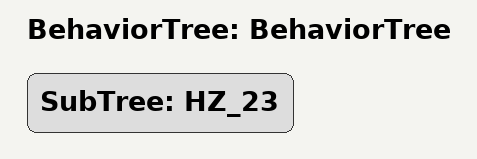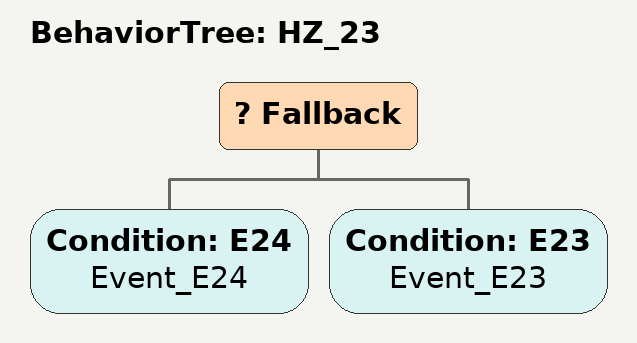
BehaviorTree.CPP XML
<?xml version="1.0" ?>
<root main_tree_to_execute="BehaviorTree">
  <BehaviorTree ID="BehaviorTree">
    <SubTree ID="HZ_23"/>
  </BehaviorTree>
  <BehaviorTree ID="HZ_23">
    <Fallback>
      <Condition ID="E24" name="Event_E24"/>
      <Condition ID="E23" name="Event_E23"/>
    </Fallback>
  </BehaviorTree>
</root>
